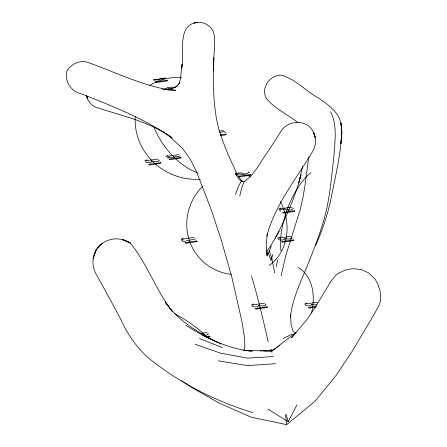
<?xml version="1.0" encoding="UTF-8"?>
<svg xmlns="http://www.w3.org/2000/svg" width="447" height="447" viewBox="0 0 447 447"><rect width="100%" height="100%" fill="white"/><g stroke="black" fill="none" stroke-linecap="round" stroke-linejoin="round"><path stroke-width="0.67" d="M271.843 352.392L271.949 350.945L296.21 332.322L291.589 337.77L307.039 319.421L316.102 305.949L331.031 281.102L336.11 274.95L339.72 272.636L344.995 270.189L351.476 268.843L354.862 268.764L361.668 269.725L368.44 272.793L375.067 279.118L377.598 283.432L379.883 290.321L380.665 296.065L380.693 300.356L378.967 305.48L374.491 313.721L352.582 350.666L335.937 375.603L314.99 401.305L286.622 424.65L251.231 417.202L219.393 403.216L190.685 386.828L184.449 382.537M341.156 139.682L340.826 143.805C342.162 134.519 342.614 124.523 338.256 115.924C333.138 108.414 325.874 102.76 318.27 97.943C305.552 90.931 295.238 78.801 280.962 75.051C269.39 75.185 259.567 89.299 267.155 99.452C275.654 109.174 287.879 114.655 297.953 122.562M341.262 138.307L341.754 132.128C340.932 152.36 336.368 172.196 332.372 191.981L332.138 193.059C328.863 211.029 323.058 228.411 315.9 245.179M267.334 233.323L266.216 244.202L267.172 255.986L266.663 253.443M308.827 156.824L304.781 186.935L302.848 198.015L300.278 209.386L285.762 255.639L281.152 275.872M244.174 350.47L244.839 347.202L244.615 338.329L241.989 321.723L231.864 277.269L221.287 240.045L211.174 209.576L196.389 171.419L190.517 159.741L182.56 148.426L168.48 135.419L165.703 133.508M276.173 266.915L277.626 259.757M272.838 254.309L271.15 260.629L268.345 253.17L271.346 246.062M302.636 166.312L298.663 183.259L301.027 174.911M239.771 196.015L242.168 186.265L244.481 181.381C254.717 174.526 259.914 162.607 267.038 152.93C271.972 145.381 276.833 137.788 281.694 130.194C287.41 122.098 300.099 119.936 308.246 125.702C316.158 131.792 317.672 143.906 312.246 152.131C295.869 179.42 274.961 204.95 266.781 236.245M300.987 174.973C295.182 197.105 285.856 218.069 275.218 238.262M178.811 84.148L180.353 79.398L182.024 64.491L181.773 68.005C184.712 53.115 175.738 21.685 200.452 22.378C206.575 23.088 212.28 27.546 213.984 33.547C215.627 45.817 213.068 58.44 213.47 70.827L213.828 57.814C213.124 82.03 212.666 106.671 219.142 130.25C222.924 141.716 227.115 153.07 232.406 163.943C235.474 170.044 237.564 177.046 242.866 181.672L241.827 181.353M171.631 310.609C155.696 289.511 147.018 263.54 130.368 243.073C119.466 235.563 103.391 238.318 96.239 249.711C92.065 257.215 91.764 266.518 96.077 273.989C104.704 289.533 113.309 305.089 121.495 320.873C127.596 334.412 136.285 346.704 147.13 356.857C178.146 382.425 214.594 400.886 252.924 412.704M96.239 249.711L93.116 258.578L96.239 249.711L102.24 243.257M235.385 194.518L238.687 185.84L241.307 181.197L244.481 181.381M268.016 409.156L288.181 421.694L296.875 405.016M279.129 231.39L270.167 246.604L266.596 251.722M179.264 83.729L179.906 82.712L175.978 87.009L168.385 89.841C140.688 84.712 115.024 72.224 88.657 62.686C80.577 59.289 71.056 63.86 66.804 71.134C64.402 81.024 71.067 91.724 81.097 93.714C112.448 106.151 144.225 118.539 172.084 137.905C150.36 121.93 123.517 116.315 98.351 108.057C92.171 106.822 87.757 101.452 86.478 95.468M263.646 351.118L271.949 350.945L277.559 346.956M278.682 346.162L279.805 345.363M147.035 159.775L144.794 160.965L157.998 159.031M158.685 159.791L159.378 160.546L157.137 161.736L152.047 161.618L149.806 162.809L146.18 162.479L145.487 161.719M167.988 155.305L165.748 156.495L178.945 154.561M169.368 156.824L167.128 158.009L180.331 156.076M183.214 238.139L180.974 239.324L194.177 237.391M280.906 207.866L278.665 209.056L291.869 207.123M279.816 237.066L277.576 238.257L290.779 236.323M291.472 237.083L292.159 237.838L289.919 239.028L284.828 238.91L282.588 240.1L278.962 239.771L278.269 239.011M253.645 303.938L251.404 305.122L264.602 303.189M265.294 303.949L265.987 304.709L263.747 305.893L258.657 305.782L256.416 306.966L252.79 306.636L252.097 305.882M306.804 302.926L304.563 304.111L317.761 302.183M316.906 304.888L311.81 304.77L309.57 305.96L305.944 305.631L305.256 304.871M260.361 351.035L262.948 350.224L266.574 350.554M283.169 338.53L291.254 334.529L292.578 334.647M164.066 89.311L167.686 87.813L172.084 87.171L175.107 87.444M269.077 350.565L272.094 349.319M219.818 132.809L224.109 131.256L225.489 132.77M195.557 238.91L183.052 241.598L181.666 240.084L183.136 239.866M219.455 131.077L223.416 130.496M220.639 134.838L225.891 134.066L226.478 134.709L220.572 135.575M316.297 306.329L308.419 307.48L309.011 308.123L315.571 307.162M200.452 333.456L207.05 332.49M205.586 336.641L209.526 336.06L210.112 336.708L206.832 337.189M275.531 363.69L247.627 365.635L218.438 360.841M273.285 356.577L247.521 358.142L220.544 353.158L195.183 344.235M167.295 89.668L170.05 89.523L168.385 89.841L175.565 90.26L164.764 89.4M271.949 350.945L243.308 350.526M251.259 351.124C227.646 348.789 205.693 337.809 185.84 325.276M243.643 350.409L252.583 351.135M171.397 88.847L168.379 88.573L167.686 87.813M202.916 335.244L206.196 335.194L208.436 334.01L207.743 333.25M162.2 89.115L166.323 89.601M267.686 253.019L268.345 253.17M199.496 338.569L222.556 347.693M202.687 335.345L218.443 342.76M219.706 343.352L220.963 343.944L219.728 343.313M218.494 342.681C198.546 332.775 178.169 320.935 165.34 302.161L172.536 311.822M162.926 131.597L164.591 132.742M181.616 380.593L183.315 381.76M241.307 181.197L238.329 178.319L235.105 172.888M295.199 333.535L292.93 331.076L290.969 323.98L290.695 314.733L290.349 317.454C292.556 296.333 303.083 277.391 310.475 257.802C317.247 240.777 323.706 223.528 327.372 205.531C330.624 188.925 332.087 172.05 333.998 155.254C334.904 140.816 337.451 125.182 330.629 111.75M292.562 207.883L293.249 208.637L291.008 209.827L289.544 210.04L285.918 209.71L285.225 208.956L279.358 209.811L280.744 211.33M248.521 171.704L249.214 172.464L246.973 173.648L245.509 173.866L241.883 173.537L241.19 172.777L235.323 173.637L236.709 175.151M284.482 238.536L284.828 238.91M270.983 257.478L271.675 258.237M311.464 304.39L311.81 304.77M151.701 161.244L152.047 161.618M258.31 305.402L258.657 305.782M165.34 302.161L168.72 306.687M267.161 253.55L267.697 254.796L266.541 250.94M269.306 250.946L271.888 258.55L274.687 272.933M86.684 96.099L87.573 98.999L86.522 95.552M286.337 414.967L288.181 421.694M285.56 414.252L286.622 424.65M174.475 313.766A66.687 32.083 32 0 1 207.341 337.34M280.984 250.789A53.651 23.942 -70 0 1 310.978 172.536M170.151 89.601A61.105 40.28 -22.4 0 1 177.56 85.863M197.602 172.955A60.412 39.794 56.4 0 1 153.997 127.283M149.834 85.584A60.747 40.711 22.9 0 1 181.728 77.432M200.301 179.281A60.373 58.121 14.7 0 1 135.273 116.209M280.448 201.463A53.975 46.628 57.3 0 1 269.066 265.607M235.485 173.699A60.697 53.433 43.1 0 1 250.493 176.431M231.211 274.324A52.662 51.019 -50.8 0 1 189.304 240.251A52.662 51.019 -50.8 0 1 202.469 186.427M298.048 267.356A66.329 42.56 -53.4 0 1 311.514 313.151M251.292 275.816A57.244 2.369 76.9 0 1 268.144 341.771M160.372 78.611L158.394 79.633L153.768 80.309L153.181 79.661L165.586 78.577L164.999 77.934L160.372 78.611M197.73 22.372L194.249 22.987L197.73 22.372M167.072 80.209L155.26 81.941L155.847 82.583L167.664 80.851L167.072 80.209M180.728 157.372L168.91 159.104L169.502 159.747L181.314 158.02L180.728 157.372M160.473 162.602L148.655 164.334L149.242 164.977L161.06 163.244L160.473 162.602M250.309 174.514L238.491 176.247L239.078 176.889L250.896 175.157L250.309 174.514M294.344 210.693L282.526 212.42L283.113 213.068L294.931 211.336L294.344 210.693M196.652 240.961L184.834 242.693L185.421 243.336L197.239 241.609L196.652 240.961M293.254 239.894L281.437 241.62L282.023 242.268L293.841 240.536L293.254 239.894M267.077 306.759L255.265 308.491L255.852 309.134L267.669 307.407L267.077 306.759M127.859 241.911L122.193 239.424L130.368 243.073L127.859 241.911M314.342 134.597L313.554 132.362L315.219 137.547L314.342 134.597M341.396 125.965L340.955 122.919L341.821 134.122L341.396 125.965"/></g></svg>
